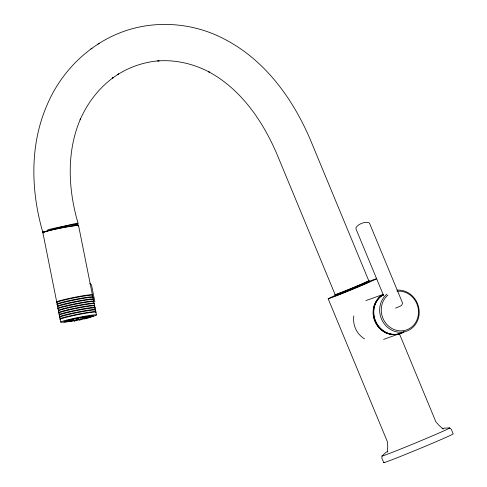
<?xml version="1.0" encoding="UTF-8"?>
<svg xmlns="http://www.w3.org/2000/svg" width="487" height="487" viewBox="0 0 487 487"><rect width="100%" height="100%" fill="white"/><g stroke="black" fill="none" stroke-linecap="round" stroke-linejoin="round"><path stroke-width="0.73" d="M387.354 452.143L387.749 446.64L387.402 441.776L328.171 298.781M368.793 280.816L311.503 142.496C294.233 100.718 266.273 61.106 225.475 39.672C194.045 22.664 155.414 19.504 121.878 32.093C88.074 44.749 60.698 72.265 46.868 105.46C29.573 145.455 30.851 191.269 42.886 232.524M90.959 48.974L92.073 48.213M98.009 44.165L99.135 43.398M387.853 451.327L385.814 452.447L381.997 456.027L381.851 458.09L383.738 462.65M395.566 308.149C397.763 306.743 401.763 306.737 402.457 303.681L402.274 302.317L369.712 223.697L368.878 222.608C364.666 221.469 358.042 223.959 355.912 227.831L356.094 229.194L383.719 295.877M365.92 300.582L383.47 294.312M383.61 339.39L401.154 333.12A21.276 19.583 70.3 0 1 397.483 334.234M442.068 428.858L444.497 428.128L449.732 427.957L451.291 429.315L453.178 433.874A37.584 0.785 -22.5 0 1 415.661 450.268A37.584 0.785 -22.5 0 1 384.292 462.254M73.147 320.02L72.995 319.228L71.924 319.411L71.486 319.527L71.638 320.324L73.147 320.02L71.638 320.324M69.464 320.963L69.312 320.209L68.685 320.33L68.247 320.446L68.405 321.243L69.915 320.939L68.405 321.243M78.09 318.906L77.932 318.108L76.867 318.297L76.429 318.413L76.581 319.204L78.09 318.906L76.581 319.204M68.801 321.432L68.655 320.677L67.59 320.921L67.748 321.712L69.251 321.371L68.813 321.53M77.5 318.267L77.932 318.108M82.967 317.908L82.814 317.153L82.187 317.274L81.749 317.39L81.907 318.188L83.417 317.883L81.907 318.188M68.18 321.56L67.748 321.712M69.836 321.615L71.339 321.274L69.836 321.615L69.684 320.86M84.233 318.041L85.742 317.743L85.895 318.535L84.385 318.833L84.233 318.084L84.385 318.833L85.895 318.535M86.187 317.542L87.69 317.201L86.187 317.542L86.035 316.751M88.689 317.731L88.531 316.885L87.465 317.122L87.623 317.92L89.127 317.615L87.623 317.92M74.121 320.97L75.625 320.629L74.121 320.97L73.963 320.178M85.304 317.895L85.742 317.78M89.352 317.256C90.673 316.8 86.546 317.81 89.352 317.256L89.188 316.41L88.561 316.532L88.725 317.384M79.442 319.953L80.945 319.612L79.442 319.953L79.29 319.162M87.697 317.244L87.544 316.447L86.473 316.635L86.637 317.481M80.952 319.655L80.799 318.857L79.728 319.046L79.892 319.892M89.188 316.41L89.632 316.349L89.791 317.14M89.73 283.805L90.752 283.994L91.532 285.005L94.849 301.605M443.194 428.998L439.024 425.388L435.828 421.705L399.249 333.382M78.066 223.241C68.119 189.437 66.299 151.786 80.495 118.889L80.118 119.808C87.337 103.189 98.691 88.287 113.331 77.53L112.217 78.285L118.651 73.902L117.519 74.669C130.005 66.798 144.365 61.946 159.091 60.802L157.739 60.924C175.576 59.566 193.607 63.779 209.367 72.131L208.503 71.662C241.71 89.498 263.753 122.444 277.913 156.485L335.178 294.745A18.196 0.384 -22.5 0 0 353.927 287.391A18.196 0.384 -22.5 0 0 368.416 280.889M78.59 225.682L96.432 314.973M88.981 316.86L89.127 317.615M88.123 316.647L88.281 317.445M87.904 317.007L88.056 317.761M87.1 316.507L87.246 317.262M85.292 317.804L85.456 318.65M84.671 317.926L84.829 318.778M83.259 317.092L83.417 317.883M82.827 317.244L82.979 317.999M82.187 317.274L82.352 318.127M80.355 318.918L80.501 319.673M77.488 318.169L77.652 319.022M76.867 318.297L77.013 319.052M75.625 320.671L75.473 319.874L75.028 319.935L75.187 320.787M74.401 320.062L74.566 320.909M72.545 319.289L72.709 320.136M71.924 319.411L72.07 320.166M71.187 320.519L71.346 321.317M70.743 320.58L70.907 321.432M70.28 321.554L70.122 320.708L69.684 320.823L69.83 321.578M69.757 320.148L69.915 320.939M69.099 320.623L69.251 321.414M68.685 320.33L68.837 321.085M68.028 320.805L68.192 321.651M42.905 232.804L60.747 322.096M43.051 232.616A18.013 1.114 -11.3 0 1 62.318 227.642A18.013 1.114 -11.3 0 1 78.066 225.852M47.915 229.742A18.013 1.114 -11.3 0 1 68.71 225.396A18.013 1.114 -11.3 0 1 77.859 224.793M43.209 231.709A18.013 1.114 -11.3 0 1 43.154 231.276M403.516 332.085A21.434 19.723 70.3 0 1 375.745 323.076A21.434 19.723 70.3 0 1 383.646 294.215M404.027 331.903A21.434 19.723 70.3 0 1 376.421 323.204A21.434 19.723 70.3 0 1 383.586 294.337M73.202 320.696A18.196 1.126 -11.3 0 1 63.188 321.018A18.196 1.126 -11.3 0 1 90.771 315.272A18.196 1.126 -11.3 0 1 88.616 317.487M87.429 317.767A18.196 1.126 -11.3 0 1 86.181 318.06M85.542 318.206A18.196 1.126 -11.3 0 1 82.206 318.936M78.724 319.655A18.196 1.126 -11.3 0 1 75.242 320.324M43.276 232.95A18.196 1.126 -11.3 0 1 60.613 228.123A18.196 1.126 -11.3 0 1 78.273 225.968M369.213 281.352A26.213 0.548 -22.5 0 1 369.81 281.949A26.213 0.548 -22.5 0 1 335.561 296.139A26.213 0.548 -22.5 0 1 334.965 295.548M84.434 318.626A15.103 0.931 -11.3 0 1 63.937 321.724A15.103 0.931 -11.3 0 1 87.197 316.422A15.103 0.931 -11.3 0 1 85.097 318.474M448.965 428.116A36.659 0.767 -22.5 0 1 416.452 442.58A36.659 0.767 -22.5 0 1 382.532 455.643M364.586 338.879A21.276 19.583 70.3 0 1 353.848 315.935M396.85 334.344A21.276 19.583 70.3 0 1 376.92 324.805M376.554 324.22A21.276 19.583 70.3 0 1 373.243 313.013M373.328 310.268A21.276 19.583 70.3 0 1 383.713 294.349M403.394 332.091A21.276 19.583 70.3 0 1 376.378 322.826A21.276 19.583 70.3 0 1 383.659 294.471M397.112 291.226A20.046 18.445 70.3 0 1 418.181 315.801A20.046 18.445 70.3 0 1 390.44 327.581A20.046 18.445 70.3 0 1 387.896 295.14M396.875 290.136A21.276 19.583 70.3 0 1 418.783 316.617A21.276 19.583 70.3 0 1 389.15 328.585A21.276 19.583 70.3 0 1 386.903 294.166M57.016 302.664A18.378 1.138 -11.3 0 1 74.529 297.782A18.378 1.138 -11.3 0 1 92.372 295.609M56.553 302.056A18.378 1.138 -11.3 0 1 76.209 296.985A18.378 1.138 -11.3 0 1 92.287 295.152M57.442 304.777A18.378 1.138 -11.3 0 1 74.955 299.895A18.378 1.138 -11.3 0 1 92.798 297.721M57.35 304.32A18.378 1.138 -11.3 0 1 74.864 299.444A18.378 1.138 -11.3 0 1 92.707 297.271M57.862 306.889A18.378 1.138 -11.3 0 1 75.375 302.007A18.378 1.138 -11.3 0 1 93.218 299.834M57.77 306.433A18.378 1.138 -11.3 0 1 75.284 301.556A18.378 1.138 -11.3 0 1 93.127 299.383M58.288 309.002A18.378 1.138 -11.3 0 1 75.795 304.119A18.378 1.138 -11.3 0 1 93.638 301.946M58.197 308.551A18.378 1.138 -11.3 0 1 73.945 304.028A18.378 1.138 -11.3 0 1 93.869 301.203M58.708 311.114A18.378 1.138 -11.3 0 1 74.456 306.591A18.378 1.138 -11.3 0 1 94.381 303.772M58.617 310.663A18.378 1.138 -11.3 0 1 76.13 305.781A18.378 1.138 -11.3 0 1 93.973 303.608M59.128 313.226A18.378 1.138 -11.3 0 1 76.642 308.35A18.378 1.138 -11.3 0 1 94.484 306.171M59.037 312.776A18.378 1.138 -11.3 0 1 76.55 307.894A18.378 1.138 -11.3 0 1 94.393 305.72M59.554 315.339A18.378 1.138 -11.3 0 1 77.068 310.463A18.378 1.138 -11.3 0 1 94.91 308.283M59.463 314.888A18.378 1.138 -11.3 0 1 76.976 310.006A18.378 1.138 -11.3 0 1 94.819 307.833M59.974 317.451A18.378 1.138 -11.3 0 1 77.488 312.575A18.378 1.138 -11.3 0 1 95.33 310.396M59.511 316.848A18.378 1.138 -11.3 0 1 79.162 311.771A18.378 1.138 -11.3 0 1 95.239 309.945M60.394 319.563A18.378 1.138 -11.3 0 1 77.908 314.687A18.378 1.138 -11.3 0 1 95.75 312.508M60.303 319.113A18.378 1.138 -11.3 0 1 77.817 314.231A18.378 1.138 -11.3 0 1 95.659 312.057M368.196 282.034A18.658 0.39 -22.5 0 1 354.372 288.341A18.658 0.39 -22.5 0 1 335.421 295.694M368.817 280.682A18.658 0.39 -22.5 0 1 352.271 288.048A18.658 0.39 -22.5 0 1 335.013 294.696M43.227 232.567A18.196 0.657 -14.8 0 1 65.55 225.895A18.196 0.657 -14.8 0 1 72.94 225.079"/></g></svg>
